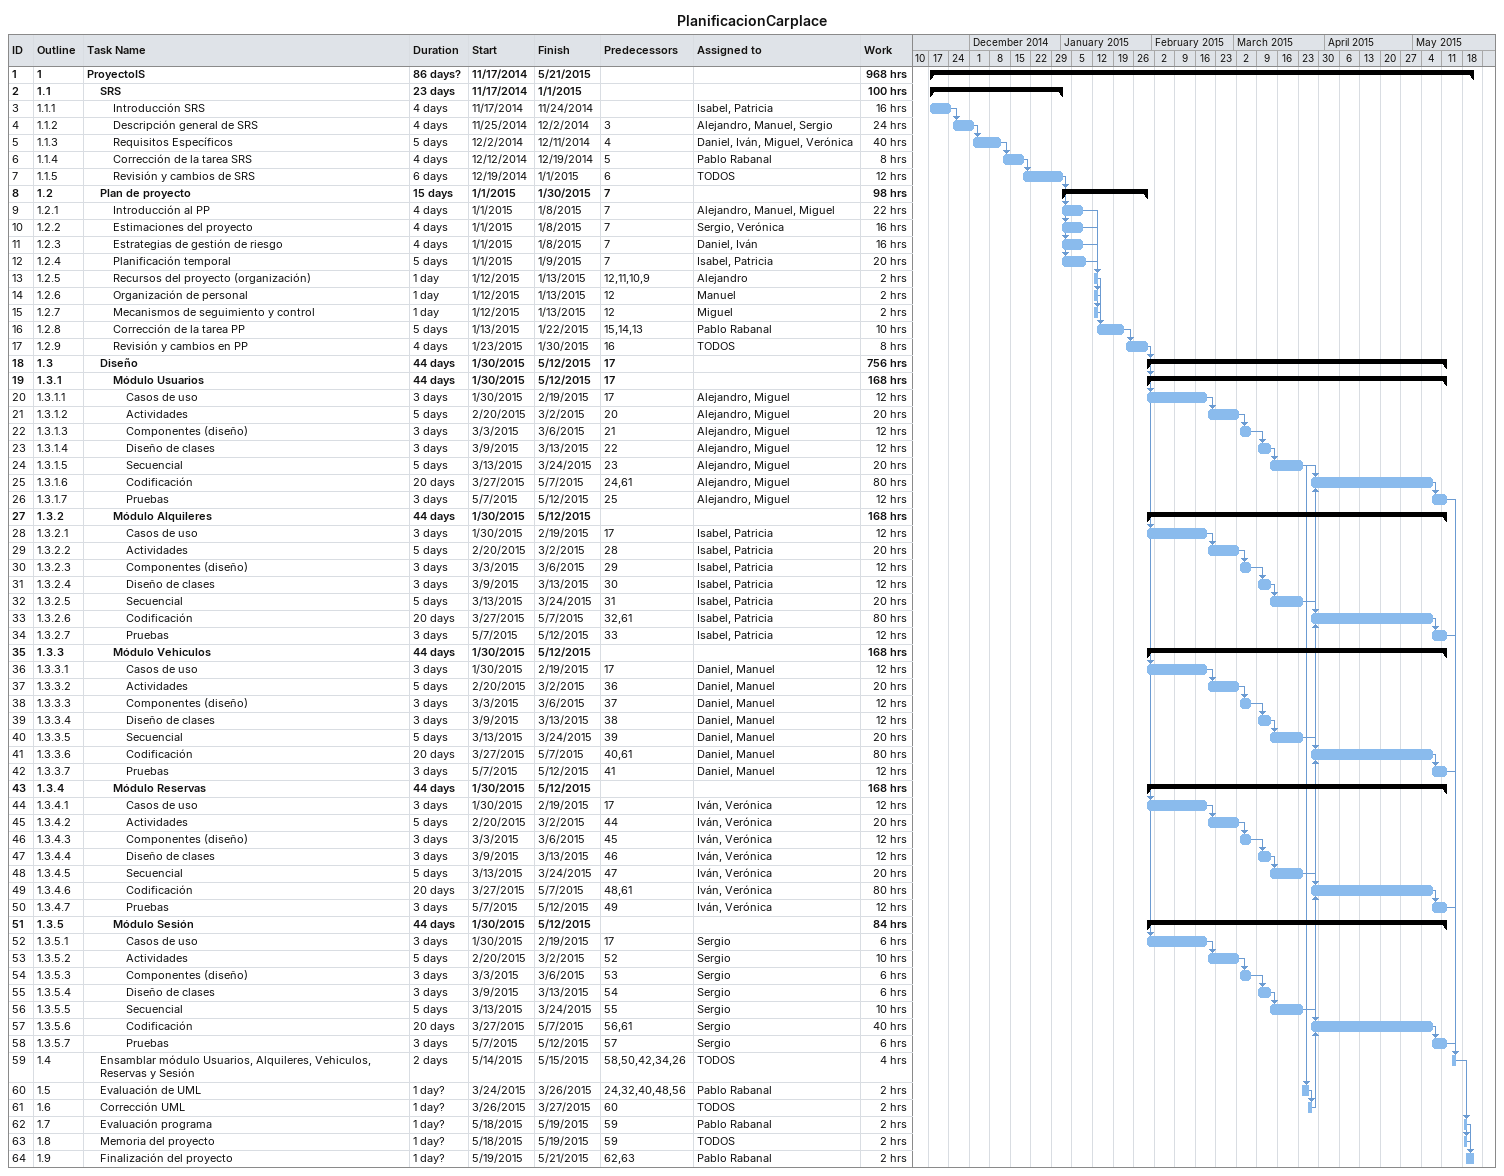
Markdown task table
PlanificacionCarplace

| ID | WBS | Task | Duration | Start | Finish | Predecessors | Resources | Work (h) |
|---|---|---|---|---|---|---|---|---|
| 1 | 1 | **ProyectoIS** | 86d? | 2014-11-17 | 2015-05-21 |  |  | 968 |
| 2 | 1.1 | **SRS** | 23d | 2014-11-17 | 2015-01-01 |  |  | 100 |
| 3 | 1.1.1 | Introducción SRS | 4d | 2014-11-17 | 2014-11-24 |  | Isabel, Patricia | 16 |
| 4 | 1.1.2 | Descripción general de SRS | 4d | 2014-11-25 | 2014-12-02 | 3 | Alejandro, Manuel, Sergio | 24 |
| 5 | 1.1.3 | Requisitos Específicos | 5d | 2014-12-02 | 2014-12-11 | 4 | Daniel, Iván, Miguel, Verónica | 40 |
| 6 | 1.1.4 | Corrección de la tarea SRS | 4d | 2014-12-12 | 2014-12-19 | 5 | Pablo Rabanal | 8 |
| 7 | 1.1.5 | Revisión y cambios de SRS | 6d | 2014-12-19 | 2015-01-01 | 6 | TODOS | 12 |
| 8 | 1.2 | **Plan de proyecto** | 15d | 2015-01-01 | 2015-01-30 | 7 |  | 98 |
| 9 | 1.2.1 | Introducción al PP | 4d | 2015-01-01 | 2015-01-08 | 7 | Alejandro, Manuel, Miguel | 22 |
| 10 | 1.2.2 | Estimaciones del proyecto | 4d | 2015-01-01 | 2015-01-08 | 7 | Sergio, Verónica | 16 |
| 11 | 1.2.3 | Estrategias de gestión de riesgo | 4d | 2015-01-01 | 2015-01-08 | 7 | Daniel, Iván | 16 |
| 12 | 1.2.4 | Planificación temporal | 5d | 2015-01-01 | 2015-01-09 | 7 | Isabel, Patricia | 20 |
| 13 | 1.2.5 | Recursos del proyecto (organización) | 1d | 2015-01-12 | 2015-01-13 | 12, 11, 10, 9 | Alejandro | 2 |
| 14 | 1.2.6 | Organización de personal | 1d | 2015-01-12 | 2015-01-13 | 12 | Manuel | 2 |
| 15 | 1.2.7 | Mecanismos de seguimiento y control | 1d | 2015-01-12 | 2015-01-13 | 12 | Miguel | 2 |
| 16 | 1.2.8 | Corrección de la tarea PP | 5d | 2015-01-13 | 2015-01-22 | 15, 14, 13 | Pablo Rabanal | 10 |
| 17 | 1.2.9 | Revisión y cambios en PP | 4d | 2015-01-23 | 2015-01-30 | 16 | TODOS | 8 |
| 18 | 1.3 | **Diseño** | 44d | 2015-01-30 | 2015-05-12 | 17 |  | 756 |
| 19 | 1.3.1 | **Módulo Usuarios** | 44d | 2015-01-30 | 2015-05-12 | 17 |  | 168 |
| 20 | 1.3.1.1 | Casos de uso | 3d | 2015-01-30 | 2015-02-19 | 17 | Alejandro, Miguel | 12 |
| 21 | 1.3.1.2 | Actividades | 5d | 2015-02-20 | 2015-03-02 | 20 | Alejandro, Miguel | 20 |
| 22 | 1.3.1.3 | Componentes (diseño) | 3d | 2015-03-03 | 2015-03-06 | 21 | Alejandro, Miguel | 12 |
| 23 | 1.3.1.4 | Diseño de clases | 3d | 2015-03-09 | 2015-03-13 | 22 | Alejandro, Miguel | 12 |
| 24 | 1.3.1.5 | Secuencial | 5d | 2015-03-13 | 2015-03-24 | 23 | Alejandro, Miguel | 20 |
| 25 | 1.3.1.6 | Codificación | 20d | 2015-03-27 | 2015-05-07 | 24, 61 | Alejandro, Miguel | 80 |
| 26 | 1.3.1.7 | Pruebas | 3d | 2015-05-07 | 2015-05-12 | 25 | Alejandro, Miguel | 12 |
| 27 | 1.3.2 | **Módulo Alquileres** | 44d | 2015-01-30 | 2015-05-12 |  |  | 168 |
| 28 | 1.3.2.1 | Casos de uso | 3d | 2015-01-30 | 2015-02-19 | 17 | Isabel, Patricia | 12 |
| 29 | 1.3.2.2 | Actividades | 5d | 2015-02-20 | 2015-03-02 | 28 | Isabel, Patricia | 20 |
| 30 | 1.3.2.3 | Componentes (diseño) | 3d | 2015-03-03 | 2015-03-06 | 29 | Isabel, Patricia | 12 |
| 31 | 1.3.2.4 | Diseño de clases | 3d | 2015-03-09 | 2015-03-13 | 30 | Isabel, Patricia | 12 |
| 32 | 1.3.2.5 | Secuencial | 5d | 2015-03-13 | 2015-03-24 | 31 | Isabel, Patricia | 20 |
| 33 | 1.3.2.6 | Codificación | 20d | 2015-03-27 | 2015-05-07 | 32, 61 | Isabel, Patricia | 80 |
| 34 | 1.3.2.7 | Pruebas | 3d | 2015-05-07 | 2015-05-12 | 33 | Isabel, Patricia | 12 |
| 35 | 1.3.3 | **Módulo Vehiculos** | 44d | 2015-01-30 | 2015-05-12 |  |  | 168 |
| 36 | 1.3.3.1 | Casos de uso | 3d | 2015-01-30 | 2015-02-19 | 17 | Daniel, Manuel | 12 |
| 37 | 1.3.3.2 | Actividades | 5d | 2015-02-20 | 2015-03-02 | 36 | Daniel, Manuel | 20 |
| 38 | 1.3.3.3 | Componentes (diseño) | 3d | 2015-03-03 | 2015-03-06 | 37 | Daniel, Manuel | 12 |
| 39 | 1.3.3.4 | Diseño de clases | 3d | 2015-03-09 | 2015-03-13 | 38 | Daniel, Manuel | 12 |
| 40 | 1.3.3.5 | Secuencial | 5d | 2015-03-13 | 2015-03-24 | 39 | Daniel, Manuel | 20 |
| 41 | 1.3.3.6 | Codificación | 20d | 2015-03-27 | 2015-05-07 | 40, 61 | Daniel, Manuel | 80 |
| 42 | 1.3.3.7 | Pruebas | 3d | 2015-05-07 | 2015-05-12 | 41 | Daniel, Manuel | 12 |
| 43 | 1.3.4 | **Módulo Reservas** | 44d | 2015-01-30 | 2015-05-12 |  |  | 168 |
| 44 | 1.3.4.1 | Casos de uso | 3d | 2015-01-30 | 2015-02-19 | 17 | Iván, Verónica | 12 |
| 45 | 1.3.4.2 | Actividades | 5d | 2015-02-20 | 2015-03-02 | 44 | Iván, Verónica | 20 |
| 46 | 1.3.4.3 | Componentes (diseño) | 3d | 2015-03-03 | 2015-03-06 | 45 | Iván, Verónica | 12 |
| 47 | 1.3.4.4 | Diseño de clases | 3d | 2015-03-09 | 2015-03-13 | 46 | Iván, Verónica | 12 |
| 48 | 1.3.4.5 | Secuencial | 5d | 2015-03-13 | 2015-03-24 | 47 | Iván, Verónica | 20 |
| 49 | 1.3.4.6 | Codificación | 20d | 2015-03-27 | 2015-05-07 | 48, 61 | Iván, Verónica | 80 |
| 50 | 1.3.4.7 | Pruebas | 3d | 2015-05-07 | 2015-05-12 | 49 | Iván, Verónica | 12 |
| 51 | 1.3.5 | **Módulo Sesión** | 44d | 2015-01-30 | 2015-05-12 |  |  | 84 |
| 52 | 1.3.5.1 | Casos de uso | 3d | 2015-01-30 | 2015-02-19 | 17 | Sergio | 6 |
| 53 | 1.3.5.2 | Actividades | 5d | 2015-02-20 | 2015-03-02 | 52 | Sergio | 10 |
| 54 | 1.3.5.3 | Componentes (diseño) | 3d | 2015-03-03 | 2015-03-06 | 53 | Sergio | 6 |
| 55 | 1.3.5.4 | Diseño de clases | 3d | 2015-03-09 | 2015-03-13 | 54 | Sergio | 6 |
| 56 | 1.3.5.5 | Secuencial | 5d | 2015-03-13 | 2015-03-24 | 55 | Sergio | 10 |
| 57 | 1.3.5.6 | Codificación | 20d | 2015-03-27 | 2015-05-07 | 56, 61 | Sergio | 40 |
| 58 | 1.3.5.7 | Pruebas | 3d | 2015-05-07 | 2015-05-12 | 57 | Sergio | 6 |
| 59 | 1.4 | Ensamblar módulo Usuarios, Alquileres, Vehiculos, Reservas y Sesión | 2d | 2015-05-14 | 2015-05-15 | 58, 50, 42, 34, 26 | TODOS | 4 |
| 60 | 1.5 | Evaluación de UML | 1d? | 2015-03-24 | 2015-03-26 | 24, 32, 40, 48, 56 | Pablo Rabanal | 2 |
| 61 | 1.6 | Corrección UML | 1d? | 2015-03-26 | 2015-03-27 | 60 | TODOS | 2 |
| 62 | 1.7 | Evaluación programa | 1d? | 2015-05-18 | 2015-05-19 | 59 | Pablo Rabanal | 2 |
| 63 | 1.8 | Memoria del proyecto | 1d? | 2015-05-18 | 2015-05-19 | 59 | TODOS | 2 |
| 64 | 1.9 | Finalización del proyecto | 1d? | 2015-05-19 | 2015-05-21 | 62, 63 | Pablo Rabanal | 2 |
